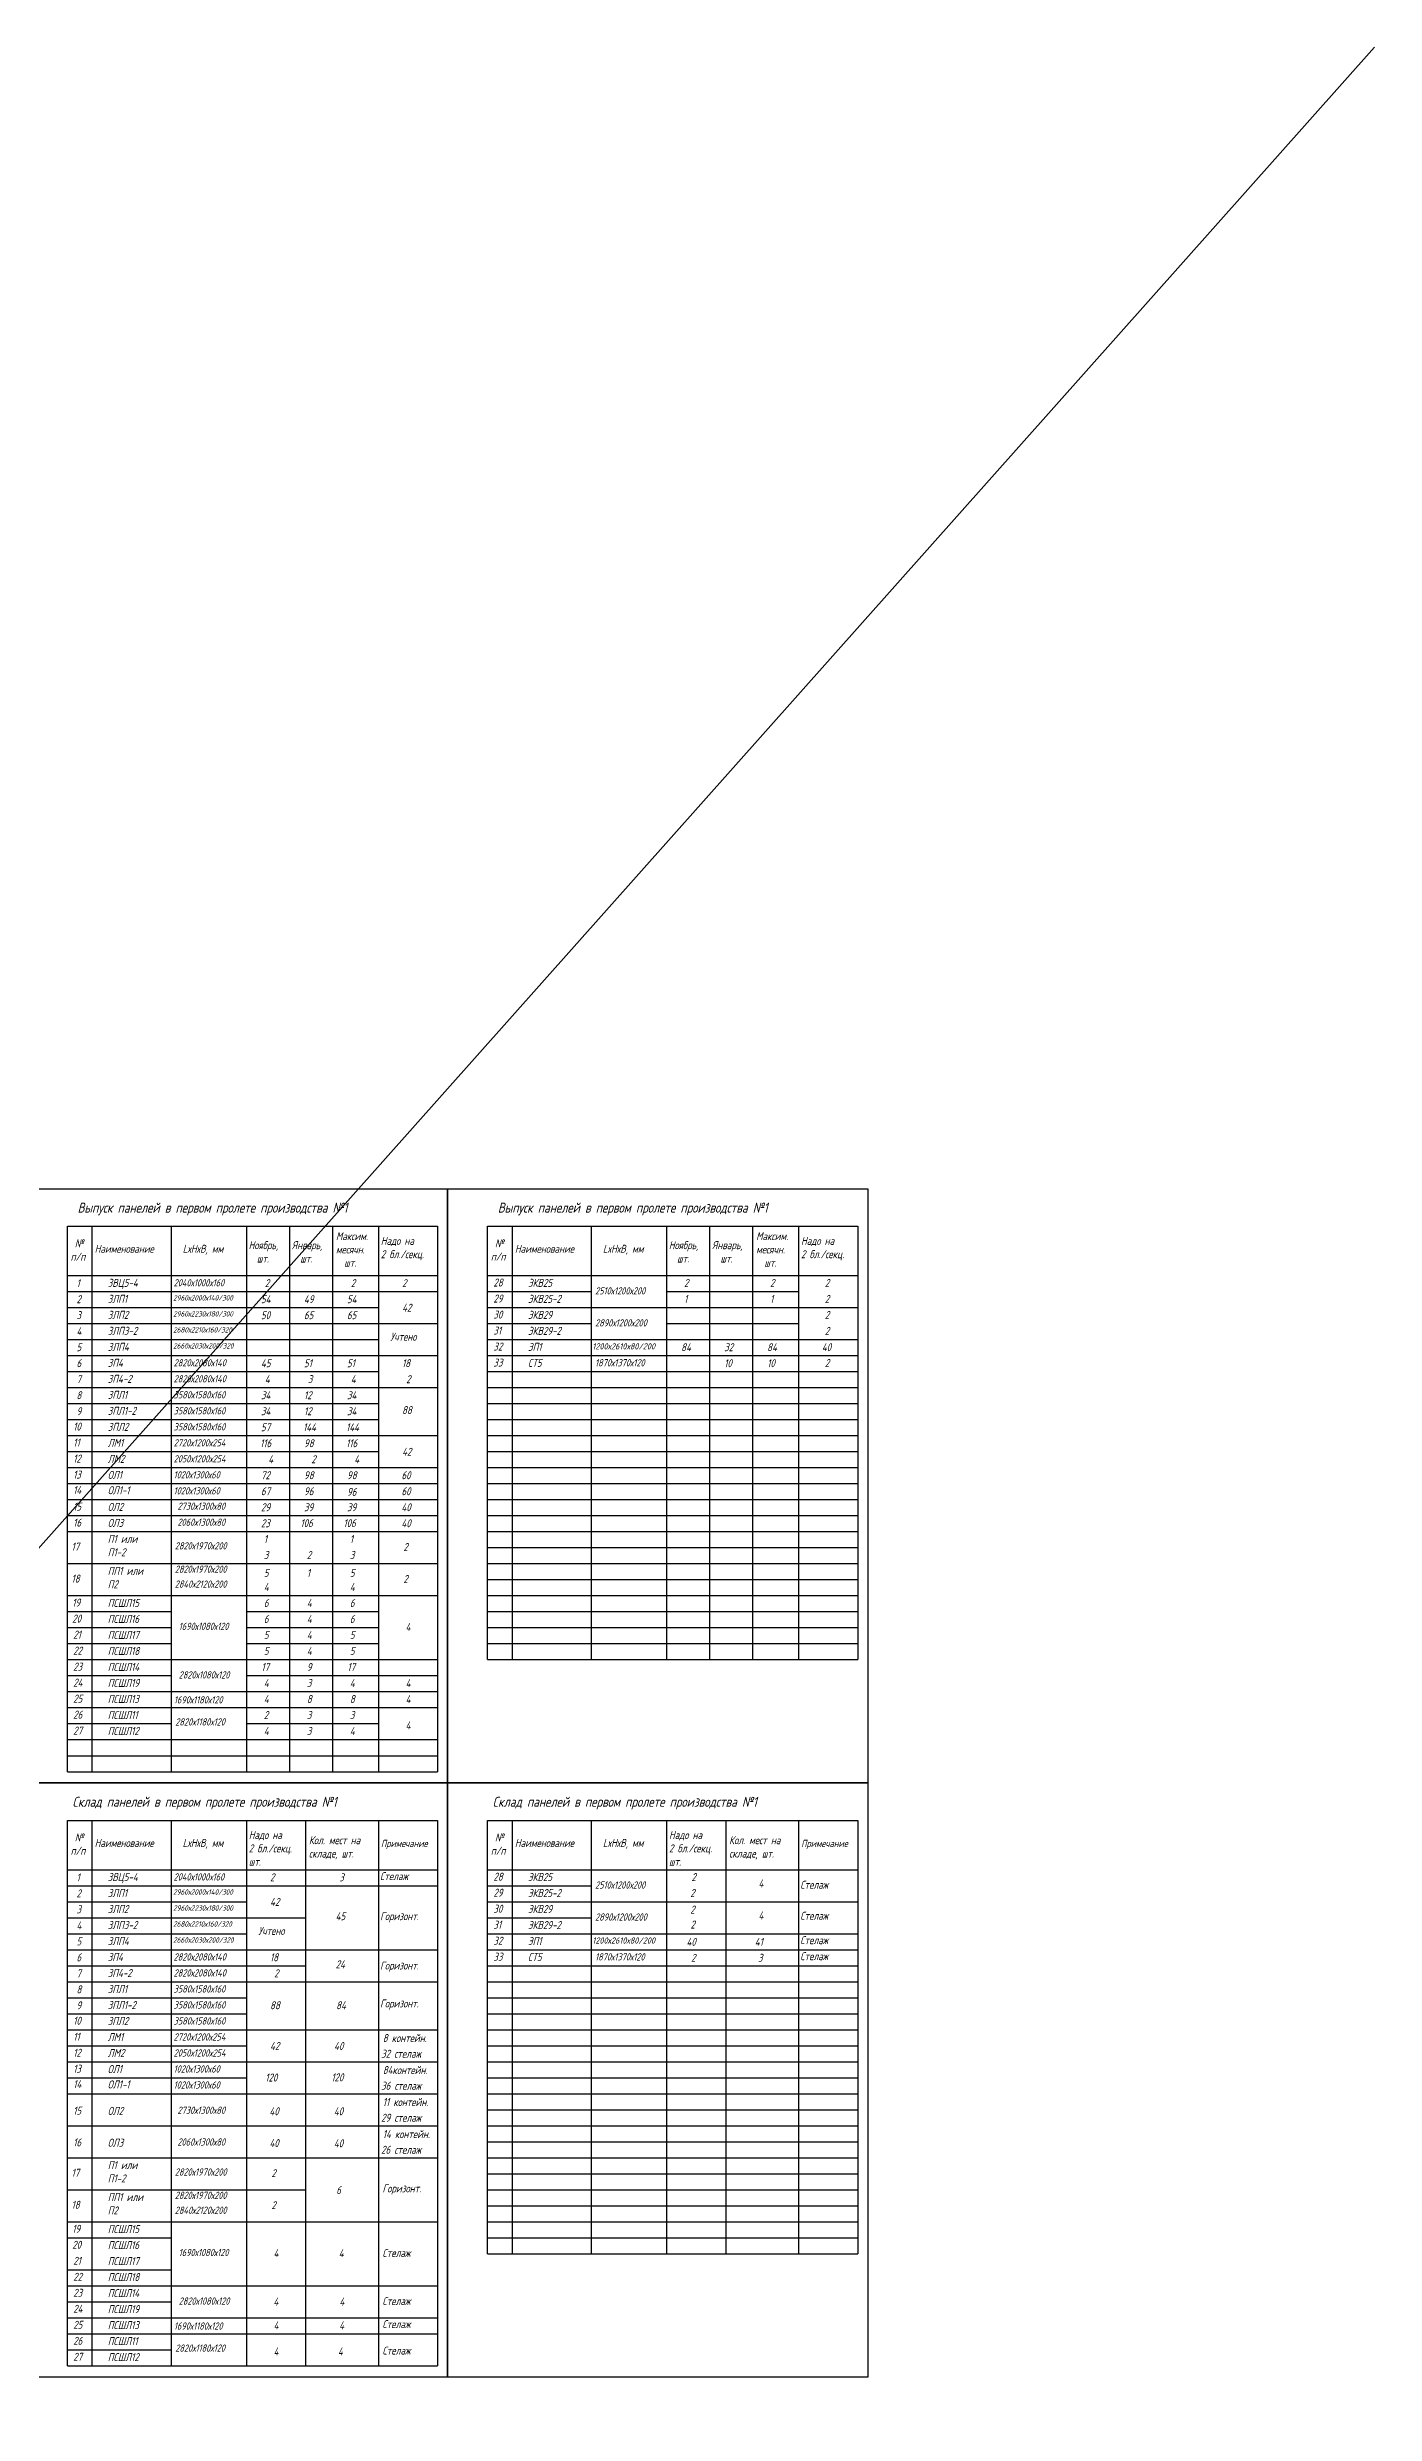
# Model space of a CAD drawing. Header units: millimetres. Extents: x -80926 to 207199, y -554506 to -32322.
# Drawn here: x 61792 to 148025, y -186094 to -32322 of the extents above; entities that cross this region are included whole.
import ezdxf

# ---------------------------------------------------------------- set-up
doc = ezdxf.new("R2010")
doc.units = ezdxf.units.MM
doc.styles.add('GOST 2.304', font='CS_Gost2304.shx', dxfattribs={"oblique": 15})

msp = doc.modelspace()

# ---------------------------------------------------------------- linework, layer by layer
at = {"ltscale": 15}
msp.add_line((148024.8818, -32321.723), (-60460.6683, -266579.8913), dxfattribs=at)
for p, q in [((63092.139, -144374.9956), (63092.139, -108932.6505)), ((63092.139, -108932.6505), (87142.139, -108932.6505)), ((64692.9328, -108932.6505), (64692.9328, -144374.9956)), ((69827.6495, -108932.6505), (69827.6495, -144374.9956)), ((74720.6391, -108932.6505), (74720.6391, -144374.9956)), ((77514.2143, -108932.6505), (77514.2143, -144374.9956)), ((80307.7896, -108932.6505), (80307.7896, -144374.9956)), ((83297.0711, -108932.6505), (83297.0711, -144374.9956)), ((87142.139, -108932.6505), (87142.139, -144374.9956)), ((90392.139, -137094.9956), (90392.139, -108932.6505)), ((90392.139, -108932.6505), (114442.139, -108932.6505)), ((91992.9328, -108932.6505), (91992.9328, -137094.9956)), ((97127.6495, -108932.6505), (97127.6495, -137094.9956)), ((102020.6391, -108932.6505), (102020.6391, -137094.9956)), ((104814.2143, -108932.6505), (104814.2143, -137094.9956)), ((107607.7896, -108932.6505), (107607.7896, -137094.9956)), ((110597.0711, -108932.6505), (110597.0711, -137094.9956)), ((114442.139, -108932.6505), (114442.139, -137094.9956)), ((63092.139, -112134.9956), (87142.139, -112134.9956)), ((90392.139, -112134.9956), (114442.139, -112134.9956)), ((63092.139, -113174.9956), (87142.139, -113174.9956)), ((90392.139, -113174.9956), (97127.6495, -113174.9956)), ((102020.6391, -113174.9956), (110597.0711, -113174.9956)), ((63092.139, -114214.9956), (83297.0711, -114214.9956)), ((63092.139, -115254.9956), (87142.139, -115254.9956)), ((90392.139, -114214.9956), (114442.139, -114214.9956)), ((90392.139, -115254.9956), (97127.6495, -115254.9956)), ((102020.6391, -115254.9956), (110597.0711, -115254.9956)), ((63092.139, -116294.9956), (83297.0711, -116294.9956)), ((90392.139, -116294.9956), (102417.139, -116294.9956)), ((102417.139, -116294.9956), (114442.139, -116294.9956)), ((63092.139, -117334.9956), (87142.139, -117334.9956)), ((63092.139, -118374.9956), (83297.0711, -118374.9956)), ((90392.139, -117334.9956), (114442.139, -117334.9956)), ((90392.139, -118374.9956), (114442.139, -118374.9956)), ((63092.139, -119414.9956), (87142.139, -119414.9956)), ((90392.139, -119414.9956), (114442.139, -119414.9956)), ((63092.139, -120454.9956), (83297.0711, -120454.9956)), ((90392.139, -120454.9956), (114442.139, -120454.9956)), ((63092.139, -121494.9956), (83297.0711, -121494.9956)), ((63092.139, -122534.9956), (87142.139, -122534.9956)), ((90392.139, -121494.9956), (114442.139, -121494.9956)), ((90392.139, -122534.9956), (114442.139, -122534.9956)), ((63092.139, -123574.9956), (83297.0711, -123574.9956)), ((90392.139, -123574.9956), (114442.139, -123574.9956)), ((63092.139, -124614.9956), (87142.139, -124614.9956)), ((63092.139, -125654.9956), (87142.139, -125654.9956)), ((90392.139, -124614.9956), (114442.139, -124614.9956)), ((90392.139, -125654.9956), (114442.139, -125654.9956)), ((63092.139, -126694.9956), (87142.139, -126694.9956)), ((90392.139, -126694.9956), (114442.139, -126694.9956)), ((63092.139, -127734.9956), (87142.139, -127734.9956)), ((63092.139, -128774.9956), (87142.139, -128774.9956)), ((90392.139, -127734.9956), (114442.139, -127734.9956)), ((90392.139, -128774.9956), (114442.139, -128774.9956)), ((90392.139, -129814.9956), (114442.139, -129814.9956)), ((63092.139, -130854.9956), (87142.139, -130854.9956)), ((90392.139, -130854.9956), (114442.139, -130854.9956)), ((90392.139, -131894.9956), (114442.139, -131894.9956)), ((63092.139, -132934.9956), (87142.139, -132934.9956)), ((90392.139, -132934.9956), (114442.139, -132934.9956)), ((63092.139, -133974.9956), (69827.6495, -133974.9956)), ((63092.139, -135014.9956), (69827.6495, -135014.9956)), ((74720.6391, -133974.9956), (83297.0711, -133974.9956)), ((74720.6391, -135014.9956), (83297.0711, -135014.9956)), ((90392.139, -133974.9956), (114442.139, -133974.9956)), ((90392.139, -135014.9956), (114442.139, -135014.9956)), ((63092.139, -136054.9956), (69827.6495, -136054.9956)), ((74720.6391, -136054.9956), (83297.0711, -136054.9956)), ((90392.139, -136054.9956), (114442.139, -136054.9956)), ((63092.139, -137094.9956), (87142.139, -137094.9956)), ((63092.139, -138134.9956), (69827.6495, -138134.9956)), ((74720.6391, -138134.9956), (87142.139, -138134.9956)), ((90392.139, -137094.9956), (114442.139, -137094.9956)), ((63092.139, -139174.9956), (87142.139, -139174.9956)), ((63092.139, -140214.9956), (74720.6391, -140214.9956)), ((63092.139, -141254.9956), (69827.6495, -141254.9956)), ((74720.6391, -140214.9956), (87142.139, -140214.9956)), ((74720.6391, -141254.9956), (83297.0711, -141254.9956)), ((63092.139, -142294.9956), (87142.139, -142294.9956)), ((63092.139, -143334.9956), (87142.139, -143334.9956)), ((63092.139, -144374.9956), (87142.139, -144374.9956)), ((63092.139, -182984.9956), (63092.139, -147542.6505)), ((63092.139, -147542.6505), (87142.139, -147542.6505)), ((64692.9328, -147542.6505), (64692.9328, -182984.9956)), ((69827.6495, -147542.6505), (69827.6495, -182984.9956)), ((74720.6391, -147542.6505), (74720.6391, -182984.9956)), ((78565.707, -147542.6505), (78565.707, -182984.9956)), ((83297.0711, -147542.6505), (83297.0711, -182984.9956)), ((87142.139, -147542.6505), (87142.139, -182984.9956)), ((90392.139, -175704.9956), (90392.139, -147542.6505)), ((90392.139, -147542.6505), (114442.139, -147542.6505)), ((91992.9328, -147542.6505), (91992.9328, -175704.9956)), ((97127.6495, -147542.6505), (97127.6495, -175704.9956)), ((102020.6391, -147542.6505), (102020.6391, -175704.9956)), ((105865.707, -147542.6505), (105865.707, -175704.9956)), ((110597.0711, -147542.6505), (110597.0711, -175704.9956)), ((114442.139, -147542.6505), (114442.139, -175704.9956)), ((63092.139, -150744.9956), (87142.139, -150744.9956)), ((63092.139, -151784.9956), (87142.139, -151784.9956)), ((90392.139, -150744.9956), (114442.139, -150744.9956)), ((90392.139, -151784.9956), (97127.6495, -151784.9956)), ((63092.139, -152824.9956), (74720.6391, -152824.9956)), ((90392.139, -152824.9956), (114442.139, -152824.9956)), ((63092.139, -153864.9956), (78565.707, -153864.9956)), ((63092.139, -154904.9956), (74720.6391, -154904.9956)), ((90392.139, -153864.9956), (97127.6495, -153864.9956)), ((90392.139, -154904.9956), (114442.139, -154904.9956)), ((63092.139, -155944.9956), (87142.139, -155944.9956)), ((90392.139, -155944.9956), (114442.139, -155944.9956)), ((63092.139, -156984.9956), (78565.707, -156984.9956)), ((63092.139, -158024.9956), (87142.139, -158024.9956)), ((90392.139, -156984.9956), (102020.6391, -156984.9956)), ((90392.139, -158024.9956), (102020.6391, -158024.9956)), ((102020.6391, -156984.9956), (114442.139, -156984.9956)), ((102020.6391, -158024.9956), (114442.139, -158024.9956)), ((63092.139, -159064.9956), (74720.6391, -159064.9956)), ((90392.139, -159064.9956), (102020.6391, -159064.9956)), ((102020.6391, -159064.9956), (114442.139, -159064.9956)), ((63092.139, -160104.9956), (74720.6391, -160104.9956)), ((63092.139, -161144.9956), (87142.139, -161144.9956)), ((90392.139, -160104.9956), (102020.6391, -160104.9956)), ((90392.139, -161144.9956), (102020.6391, -161144.9956)), ((102020.6391, -160104.9956), (114442.139, -160104.9956)), ((102020.6391, -161144.9956), (114442.139, -161144.9956)), ((63092.139, -162184.9956), (74720.6391, -162184.9956)), ((90392.139, -162184.9956), (102020.6391, -162184.9956)), ((102020.6391, -162184.9956), (114442.139, -162184.9956)), ((63092.139, -163224.9956), (87142.139, -163224.9956)), ((63092.139, -164264.9956), (74720.6391, -164264.9956)), ((90392.139, -163224.9956), (102020.6391, -163224.9956)), ((90392.139, -164264.9956), (102020.6391, -164264.9956)), ((102020.6391, -163224.9956), (114442.139, -163224.9956)), ((102020.6391, -164264.9956), (114442.139, -164264.9956)), ((63092.139, -165304.9956), (87142.139, -165304.9956)), ((90392.139, -165304.9956), (102020.6391, -165304.9956)), ((102020.6391, -165304.9956), (114442.139, -165304.9956)), ((63092.139, -167384.9956), (87142.139, -167384.9956)), ((90392.139, -166344.9956), (102020.6391, -166344.9956)), ((90392.139, -167384.9956), (102020.6391, -167384.9956)), ((102020.6391, -166344.9956), (114442.139, -166344.9956)), ((102020.6391, -167384.9956), (114442.139, -167384.9956)), ((90392.139, -168424.9956), (102020.6391, -168424.9956)), ((102020.6391, -168424.9956), (114442.139, -168424.9956)), ((63092.139, -169464.9956), (87142.139, -169464.9956)), ((90392.139, -169464.9956), (102020.6391, -169464.9956)), ((90392.139, -170504.9956), (102020.6391, -170504.9956)), ((102020.6391, -169464.9956), (114442.139, -169464.9956)), ((102020.6391, -170504.9956), (114442.139, -170504.9956)), ((63092.139, -171544.9956), (78307.8992, -171544.9956)), ((63092.139, -171544.9956), (78565.707, -171544.9956)), ((90392.139, -171544.9956), (102020.6391, -171544.9956)), ((102020.6391, -171544.9956), (114442.139, -171544.9956)), ((63092.139, -173624.9956), (74720.6391, -173624.9956)), ((74720.6391, -173624.9956), (87142.139, -173624.9956)), ((90392.139, -172584.9956), (102020.6391, -172584.9956)), ((90392.139, -173624.9956), (102020.6391, -173624.9956)), ((102020.6391, -172584.9956), (114442.139, -172584.9956)), ((102020.6391, -173624.9956), (114442.139, -173624.9956)), ((63092.139, -174664.9956), (69827.6495, -174664.9956)), ((90392.139, -174664.9956), (102020.6391, -174664.9956)), ((102020.6391, -174664.9956), (114442.139, -174664.9956)), ((63092.139, -176744.9956), (69827.6495, -176744.9956)), ((90392.139, -175704.9956), (114442.139, -175704.9956)), ((63092.139, -177784.9956), (87142.139, -177784.9956)), ((63092.139, -178824.9956), (69827.6495, -178824.9956)), ((63092.139, -179864.9956), (74720.6391, -179864.9956)), ((69827.6495, -178824.9956), (69827.6495, -178824.9956)), ((74720.6391, -179864.9956), (87142.139, -179864.9956)), ((63092.139, -180904.9956), (87142.139, -180904.9956)), ((63092.139, -181944.9956), (69827.6495, -181944.9956)), ((63092.139, -182984.9956), (87142.139, -182984.9956))]:
    msp.add_line(p, q)
for points in [[(60492.139, -106495.4612), (87792.139, -106495.4612), (87792.139, -145105.4612), (60492.139, -145105.4612)], [(87792.139, -106495.4612), (115092.139, -106495.4612), (115092.139, -145105.4612), (87792.139, -145105.4612)], [(60492.139, -145105.4612), (87792.139, -145105.4612), (87792.139, -183715.4612), (60492.139, -183715.4612)], [(87792.139, -145105.4612), (115092.139, -145105.4612), (115092.139, -183715.4612), (87792.139, -183715.4612)]]:
    msp.add_lwpolyline(points, close=True)

# ---------------------------------------------------------------- texts
at = {"attachment_point": 1, "style": 'GOST 2.304'}
for s, insert, char_height, width in [('  Выпуск панелей в первом пролете производства №1', (63092.139, -107398.136), 650, 24050), ('  Выпуск панелей в первом пролете производства №1', (90392.139, -107398.136), 650, 24050), (' №\\Pп/п', (63307.1218, -109778.3267), 520, 24050), (' Наименование', (64598.9912, -110139.2605), 520, 24050), (' LхHхB, мм', (70317.1563, -110136.3717), 520, 24050), ('Ноябрь,\\P  шт.', (74868.6011, -109902.8262), 520, 24050), ('Январь,\\P  шт.', (77688.0572, -109902.8262), 520, 24050), ('Максим.\\Pмесячн.\\P  шт.', (80539.1856, -109314.9242), 520, 24050), ('Надо на \\P2 бл./секц.', (83455.1654, -109622.1913), 520, 24050), (' №\\Pп/п', (90607.1218, -109778.3267), 520, 24050), (' Наименование', (91898.9912, -110139.2605), 520, 24050), (' LхHхB, мм', (97617.1563, -110136.3717), 520, 24050), ('Ноябрь,\\P  шт.', (102168.6011, -109902.8262), 520, 24050), ('Январь,\\P  шт.', (104988.0572, -109902.8262), 520, 24050), ('Максим.\\Pмесячн.\\P  шт.', (107839.1856, -109314.9242), 520, 24050), ('Надо на \\P2 бл./секц.', (110755.1654, -109622.1913), 520, 24050), (' 2', (63419.5344, -113411.5095), 520, 24050), (' 1', (63419.5344, -112371.5095), 520, 24050), ('3ВЦ5-4', (65717.2969, -112349.5293), 520, 24050), ('3ЛП1', (65717.2969, -113389.5293), 520, 24050), (' 2960х2000х140/300', (69746.3653, -113409.185), 350, 24050), (' 2040х1000х160', (69746.3653, -112369.185), 470, 24050), ('  54', (75136.4038, -113411.6941), 520, 24050), (' 2', (75652.8695, -112369.185), 520, 24050), ('  49', (77929.9791, -113411.6941), 520, 24050), ('  54', (80723.5543, -113411.6941), 520, 24050), (' 2', (81240.0199, -112369.185), 520, 24050), (' 2', (84567.0258, -112369.185), 520, 24050), (' 28', (90504.9584, -112329.7135), 520, 24050), (' 29', (90504.9584, -113369.7135), 520, 24050), ('ЭКВ25', (93017.2969, -112349.5293), 520, 24050), ('ЭКВ25-2', (93017.2969, -113389.5293), 520, 24050), (' 2510х1200х200', (97127.6495, -112895.0595), 470, 24050), ('  2', (102622.803, -112354.5922), 520, 24050), ('  1', (102622.803, -113394.5922), 520, 24050), ('  2', (108209.9534, -112354.5922), 520, 24050), ('  1', (108209.9534, -113394.5922), 520, 24050), ('  2', (111772.3906, -112354.5922), 520, 24050), ('  2', (111772.3906, -113394.5922), 520, 24050), (' 3', (63419.5344, -114451.5095), 520, 24050), ('3ЛП2', (65717.2969, -114429.5293), 520, 24050), (' 2960х2230х180/300', (69746.3653, -114449.185), 350, 24050), ('  50', (75136.4038, -114451.6941), 520, 24050), ('  65', (77929.9791, -114451.6941), 520, 24050), ('  65', (80723.5543, -114451.6941), 520, 24050), ('  42', (84305.6756, -113967.4094), 520, 24050), (' 30', (90504.9584, -114409.7135), 520, 24050), ('ЭКВ29', (93017.2969, -114429.5293), 520, 24050), (' 2890х1200х200', (97127.6495, -114975.0595), 470, 24050), ('  2', (111772.3906, -114434.5922), 520, 24050), (' 5', (63419.5344, -116531.5095), 520, 24050), (' 4', (63419.5344, -115491.5095), 520, 24050), ('3ЛП3-2', (65717.2969, -115469.5293), 520, 24050), ('3ЛП4', (65717.2969, -116509.5293), 520, 24050), (' 2680х2210х160/320', (69746.3653, -115489.185), 350, 24050), (' 2660х2030х200/320', (69746.3653, -116529.185), 350, 24050), (' Учтено', (83805.0504, -115852.1598), 520, 24050), (' 31', (90504.9584, -115449.7135), 520, 24050), (' 32', (90504.9584, -116489.7135), 520, 24050), ('ЭКВ29-2', (93017.2969, -115469.5293), 520, 24050), ('ЭП1', (93017.2969, -116509.5293), 520, 24050), (' 1200х2610х80/200', (96952.7476, -116536.2363), 400, 24050), ('  84', (102436.4038, -116531.6941), 520, 24050), ('  32', (105229.9791, -116531.6941), 520, 24050), ('  84', (108023.5543, -116531.6941), 520, 24050), ('  40', (111575.25, -116531.6941), 520, 24050), ('  2', (111772.3906, -115474.5922), 520, 24050), (' 6', (63419.5344, -117571.5095), 520, 24050), ('3П4', (65717.2969, -117549.5293), 520, 24050), (' 2820х2080х140', (69746.3653, -117569.185), 470, 24050), ('  45', (75136.4038, -117571.6941), 520, 24050), ('  51', (77929.9791, -117571.6941), 520, 24050), ('  51', (80723.5543, -117571.6941), 520, 24050), (' 18', (84567.0258, -117569.185), 520, 24050), (' 33', (90504.9584, -117529.7135), 520, 24050), ('СТ5', (93017.2969, -117549.5293), 520, 24050), (' 1870х1370х120', (97127.6495, -117566.7446), 470, 24050), ('  10', (105229.9791, -117571.6941), 520, 24050), ('  10', (108023.5543, -117571.6941), 520, 24050), ('  2', (111772.3906, -117554.5922), 520, 24050), (' 8', (63419.5344, -119651.5095), 520, 24050), (' 7', (63419.5344, -118611.5095), 520, 24050), ('3П4-2', (65717.2969, -118589.5293), 520, 24050), ('3ПЛ1', (65717.2969, -119629.5293), 520, 24050), (' 2820х2080х140', (69746.3653, -118609.185), 470, 24050), (' 3580х1580х160', (69746.3653, -119649.185), 470, 24050), ('  34', (75136.4038, -119651.6941), 520, 24050), (' 4', (75652.8695, -118609.185), 520, 24050), ('  12', (77929.9791, -119651.6941), 520, 24050), (' 3', (78446.4447, -118609.185), 520, 24050), ('  34', (80723.5543, -119651.6941), 520, 24050), (' 4', (81240.0199, -118609.185), 520, 24050), ('  2', (84567.0258, -118609.185), 520, 24050), (' 9', (63419.5344, -120691.5095), 520, 24050), ('3ПЛ1-2', (65717.2969, -120669.5293), 520, 24050), (' 3580х1580х160', (69746.3653, -120689.185), 470, 24050), ('  34', (75136.4038, -120691.6941), 520, 24050), ('  12', (77929.9791, -120691.6941), 520, 24050), ('  34', (80723.5543, -120691.6941), 520, 24050), ('  88', (84305.6756, -120614.7763), 520, 24050), (' 10', (63204.9584, -121689.7135), 520, 24050), (' 11', (63204.9584, -122729.7135), 520, 24050), ('ЛМ1', (65717.2969, -122749.5293), 520, 24050), ('3ПЛ2', (65717.2969, -121709.5293), 520, 24050), (' 2720х1200х254', (69746.3653, -122769.185), 470, 24050), (' 3580х1580х160', (69746.3653, -121729.185), 470, 24050), ('  57', (75136.4038, -121731.6941), 520, 24050), ('   116', (74809.8262, -122771.6941), 520, 24050), ('   144', (77603.4014, -121731.6941), 520, 24050), ('  98', (77929.9791, -122771.6941), 520, 24050), ('   144', (80396.9766, -121731.6941), 520, 24050), ('   116', (80396.9766, -122771.6941), 520, 24050), (' 12', (63204.9584, -123769.7135), 520, 24050), ('ЛМ2', (65717.2969, -123789.5293), 520, 24050), (' 2050х1200х254', (69746.3653, -123809.185), 470, 24050), ('     4', (74809.8262, -123811.6941), 520, 24050), ('     2', (77603.4014, -123811.6941), 520, 24050), ('     4', (80396.9766, -123811.6941), 520, 24050), ('  42', (84305.6756, -123327.4094), 520, 24050), (' 13', (63204.9584, -124809.7135), 520, 24050), (' 14', (63204.9584, -125808.5409), 520, 24050), ('ОЛ1', (65717.2969, -124829.5293), 520, 24050), ('ОЛ1-1', (65717.2969, -125828.3568), 520, 24050), (' 1020х1300х60', (69746.3653, -124849.185), 470, 24050), (' 1020х1300х60', (69746.3653, -125889.185), 470, 24050), ('  67', (75136.4038, -125891.6941), 520, 24050), ('  72', (75136.4038, -124851.6941), 520, 24050), ('  98', (77929.9791, -124851.6941), 520, 24050), ('  96', (77929.9791, -125891.6941), 520, 24050), ('  98', (80723.5543, -124851.6941), 520, 24050), ('  96', (80723.5543, -125932.8667), 520, 24050), ('  60', (84263.8042, -124851.6941), 520, 24050), ('  60', (84263.8042, -125891.6941), 520, 24050), (' 15', (63204.9584, -126889.7135), 520, 24050), ('ОЛ2', (65717.2969, -126909.5293), 520, 24050), ('  2730х1300х80', (69746.3653, -126888.0125), 470, 24050), ('  29', (75136.4038, -126931.6941), 520, 24050), ('  39', (77929.9791, -126931.6941), 520, 24050), ('  40', (84263.8042, -126931.6941), 520, 24050), (' 16', (63204.9584, -127929.7135), 520, 24050), ('П1 или\\PП1-2', (65717.2969, -128989.5293), 520, 24050), ('ОЛ3', (65717.2969, -127949.5293), 520, 24050), ('  2060х1300х80', (69746.3653, -127928.0125), 470, 24050), ('  23', (75136.4038, -127971.6941), 520, 24050), ('  1', (75322.803, -128994.5922), 520, 24050), ('  106', (77699.3456, -127964.6366), 520, 24050), ('  106', (80492.9209, -127964.6366), 520, 24050), ('  1', (80909.9534, -128994.5922), 520, 24050), ('  40', (84263.8042, -127971.6941), 520, 24050), (' 17', (63092.139, -129489.7135), 520, 24050), ('  2820х1970х200', (69572.4019, -129465.4842), 470, 24050), ('  3', (75322.803, -130034.5922), 520, 24050), ('  2', (78116.3782, -130034.5922), 520, 24050), ('  3', (80909.9534, -130034.5922), 520, 24050), ('  2', (84390.2487, -129514.5922), 520, 24050), (' 18', (63092.139, -131569.7135), 520, 24050), ('ПП1 или\\PП2', (65717.2969, -131069.5293), 520, 24050), ('  2820х1970х200', (69572.4019, -130981.17), 470, 24050), ('  2840х2120х200', (69572.4019, -131949.7403), 470, 24050), ('  5', (75322.803, -131200.7666), 520, 24050), ('  4', (75322.803, -132114.5922), 520, 24050), ('  1', (78116.3782, -131200.7666), 520, 24050), ('  5', (80909.9534, -131200.7666), 520, 24050), ('  4', (80909.9534, -132114.5922), 520, 24050), ('  2', (84390.2487, -131594.5922), 520, 24050), ('  19', (62874.0156, -133129.7135), 520, 24050), ('ПСШЛ15', (65717.2969, -133149.5293), 520, 24050), ('  6', (75322.803, -133154.5922), 520, 24050), ('  4', (78116.3782, -133154.5922), 520, 24050), ('  6', (80909.9534, -133154.5922), 520, 24050), ('  20', (62874.0156, -134169.7135), 520, 24050), (' 21', (63204.9584, -135209.7135), 520, 24050), ('ПСШЛ16', (65717.2969, -134189.5293), 520, 24050), ('ПСШЛ17', (65717.2969, -135229.5293), 520, 24050), ('  1690х1080х120', (69827.6495, -134695.2262), 470, 24050), ('  5', (75322.803, -135234.5922), 520, 24050), ('  6', (75322.803, -134194.5922), 520, 24050), ('  4', (78116.3782, -134194.5922), 520, 24050), ('  4', (78116.3782, -135234.5922), 520, 24050), ('  5', (80909.9534, -135234.5922), 520, 24050), ('  6', (80909.9534, -134194.5922), 520, 24050), ('    4', (83995.7039, -134714.5922), 520, 24050), (' 22', (63204.9584, -136249.7135), 520, 24050), ('ПСШЛ18', (65717.2969, -136269.5293), 520, 24050), ('  5', (75322.803, -136274.5922), 520, 24050), ('  4', (78116.3782, -136274.5922), 520, 24050), ('  5', (80909.9534, -136274.5922), 520, 24050), (' 23', (63204.9584, -137289.7135), 520, 24050), (' 24', (63204.9584, -138329.7135), 520, 24050), ('ПСШЛ14', (65717.2969, -137309.5293), 520, 24050), ('ПСШЛ19', (65717.2969, -138349.5293), 520, 24050), ('  2820х1080х120', (69827.6495, -137850.6836), 470, 24050), ('  17', (75160.6538, -137314.5922), 520, 24050), ('  4', (75322.803, -138354.5922), 520, 24050), ('  3', (78116.3782, -138354.5922), 520, 24050), ('  9', (78116.3782, -137314.5922), 520, 24050), ('  17', (80747.8043, -137314.5922), 520, 24050), ('  4', (80909.9534, -138354.5922), 520, 24050), ('    4', (84000.87, -138362.0757), 520, 24050), (' 25', (63204.9584, -139369.7135), 520, 24050), ('ПСШЛ13', (65717.2969, -139389.5293), 520, 24050), ('  1690х1180х120', (69513.9897, -139474.2132), 470, 24050), ('  4', (75322.803, -139394.5922), 520, 24050), ('  8', (78116.3782, -139394.5922), 520, 24050), ('  8', (80909.9534, -139394.5922), 520, 24050), ('    4', (84000.87, -139402.0757), 520, 24050), (' 26', (63204.9584, -140409.7135), 520, 24050), (' 27', (63204.9584, -141449.7135), 520, 24050), ('ПСШЛ11', (65717.2969, -140429.5293), 520, 24050), ('ПСШЛ12', (65717.2969, -141469.5293), 520, 24050), ('  2820х1180х120', (69606.1955, -140906.3321), 470, 24050), ('  2', (75322.803, -140434.5922), 520, 24050), ('  3', (78116.3782, -140434.5922), 520, 24050), ('  3', (80909.9534, -140434.5922), 520, 24050), ('    4', (83999.5082, -141101.6135), 520, 24050), ('  4', (75322.803, -141474.5922), 520, 24050), ('  3', (78116.3782, -141474.5922), 520, 24050), ('  4', (80909.9534, -141474.5922), 520, 24050), (' Склад панелей в первом пролете производства №1', (63092.139, -146008.136), 650, 24050), (' Склад панелей в первом пролете производства №1', (90392.139, -146008.136), 650, 24050), (' №\\Pп/п', (63307.1218, -148388.3267), 520, 24050), (' Наименование', (64598.9912, -148749.2605), 520, 24050), (' LхHхB, мм', (70317.1563, -148746.3717), 520, 24050), ('Надо на \\P2 бл./секц.\\Pшт.', (74878.7334, -148232.1913), 520, 24050), ('Кол. мест на\\Pскладе, шт.', (78784.386, -148569.6608), 520, 24050), (' Примечание', (83215.7869, -148804.7734), 470, 24050), (' №\\Pп/п', (90607.1218, -148388.3267), 520, 24050), (' Наименование', (91898.9912, -148749.2605), 520, 24050), (' LхHхB, мм', (97617.1563, -148746.3717), 520, 24050), ('Надо на \\P2 бл./секц.\\Pшт.', (102178.7334, -148232.1913), 520, 24050), ('Кол. мест на\\Pскладе, шт.', (106084.386, -148569.6608), 520, 24050), (' Примечание', (110515.7869, -148804.7734), 470, 24050), (' 2', (63419.5344, -152021.5095), 520, 24050), (' 1', (63419.5344, -150981.5095), 520, 24050), ('3ВЦ5-4', (65717.2969, -150959.5293), 520, 24050), ('3ЛП1', (65717.2969, -151999.5293), 520, 24050), (' 2960х2000х140/300', (69746.3653, -152019.185), 350, 24050), (' 2040х1000х160', (69746.3653, -150979.185), 470, 24050), (' 2', (75990.5937, -150979.185), 520, 24050), (' 3', (80493.4201, -150979.185), 520, 24050), (' Стелаж', (83140.3018, -150905.245), 520, 24206.769338), (' 28', (90504.9584, -150939.7135), 520, 24050), (' 29', (90504.9584, -151979.7135), 520, 24050), ('ЭКВ25', (93017.2969, -150959.5293), 520, 24050), ('ЭКВ25-2', (93017.2969, -151999.5293), 520, 24050), (' 2510х1200х200', (97127.6495, -151505.0595), 470, 24050), (' 2', (103293.6609, -151995.965), 520, 24050), (' 2', (103374.4797, -150962.1462), 520, 24050), (' 4', (107722.9786, -151377.5649), 520, 24050), (' Стелаж', (110440.3018, -151462.1303), 520, 24206.769338), (' 3', (63419.5344, -153061.5095), 520, 24050), ('3ЛП2', (65717.2969, -153039.5293), 520, 24050), (' 2960х2230х180/300', (69746.3653, -153059.185), 350, 24050), ('  42', (75729.2436, -152577.4094), 520, 24050), ('  45', (79988.9874, -153507.0668), 520, 24050), (' Горизонт.', (83140.3018, -153507.0668), 520, 24206.769338), (' 30', (90504.9584, -153019.7135), 520, 24050), ('ЭКВ29', (93017.2969, -153039.5293), 520, 24050), (' 2890х1200х200', (97127.6495, -153585.0595), 470, 24050), (' 2', (103293.6609, -153078.2438), 520, 24050), (' 4', (107722.9786, -153457.5649), 520, 24050), (' Стелаж', (110440.3018, -153476.2589), 520, 24206.769338), (' 5', (63419.5344, -155141.5095), 520, 24050), (' 4', (63419.5344, -154101.5095), 520, 24050), ('3ЛП3-2', (65717.2969, -154079.5293), 520, 24050), ('3ЛП4', (65717.2969, -155119.5293), 520, 24050), (' 2680х2210х160/320', (69746.3653, -154099.185), 350, 24050), (' 2660х2030х200/320', (69746.3653, -155139.185), 350, 24050), (' Учтено', (75228.6183, -154462.1598), 520, 24050), (' 31', (90504.9584, -154059.7135), 520, 24050), (' 32', (90504.9584, -155099.7135), 520, 24050), ('ЭКВ29-2', (93017.2969, -154079.5293), 520, 24050), ('ЭП1', (93017.2969, -155119.5293), 520, 24050), (' 1200х2610х80/200', (96952.7476, -155146.2363), 400, 24050), (' 40', (103049.3888, -155175.5831), 520, 24050), (' 2', (103309.825, -154047.4488), 520, 24050), (' 41', (107485.781, -155175.5831), 520, 24050), (' Стелаж', (110440.3018, -155065.245), 520, 24206.769338), (' 6', (63419.5344, -156181.5095), 520, 24050), ('3П4', (65717.2969, -156159.5293), 520, 24050), (' 2820х2080х140', (69746.3653, -156179.185), 470, 24050), (' 18', (75990.5937, -156179.185), 520, 24050), ('  24', (79988.9874, -156632.8183), 520, 24050), (' Горизонт.', (83140.3018, -156713.856), 520, 24206.769338), (' 33', (90504.9584, -156139.7135), 520, 24050), ('СТ5', (93017.2969, -156159.5293), 520, 24050), (' 1870х1370х120', (97127.6495, -156176.7446), 470, 24050), (' 2', (103342.1524, -156212.0068), 520, 24050), (' 3', (107690.7213, -156212.0068), 520, 24050), (' Стелаж', (110440.3018, -156105.245), 520, 24206.769338), (' 8', (63419.5344, -158261.5095), 520, 24050), (' 7', (63419.5344, -157221.5095), 520, 24050), ('3П4-2', (65717.2969, -157199.5293), 520, 24050), ('3ПЛ1', (65717.2969, -158239.5293), 520, 24050), (' 2820х2080х140', (69746.3653, -157219.185), 470, 24050), (' 3580х1580х160', (69746.3653, -158259.185), 470, 24050), ('  2', (75990.5937, -157219.185), 520, 24050), (' 9', (63419.5344, -159301.5095), 520, 24050), ('3ПЛ1-2', (65717.2969, -159279.5293), 520, 24050), (' 3580х1580х160', (69746.3653, -159299.185), 470, 24050), ('  88', (75729.2436, -159294.8993), 520, 24050), ('  84', (80024.1121, -159294.8993), 520, 24050), (' Горизонт.', (83140.3018, -159176.7144), 520, 24206.769338), (' 10', (63204.9584, -160299.7135), 520, 24050), (' 11', (63204.9584, -161339.7135), 520, 24050), ('ЛМ1', (65717.2969, -161359.5293), 520, 24050), ('3ПЛ2', (65717.2969, -160319.5293), 520, 24050), (' 2720х1200х254', (69746.3653, -161379.185), 470, 24050), (' 3580х1580х160', (69746.3653, -160339.185), 470, 24050), ('   8 контейн.', (82780.4378, -161425.1136), 520, 24050), (' 12', (63204.9584, -162379.7135), 520, 24050), ('ЛМ2', (65717.2969, -162399.5293), 520, 24050), (' 2050х1200х254', (69746.3653, -162419.185), 470, 24050), ('  42', (75729.2436, -161937.4094), 520, 24050), ('  40', (79890.3367, -161937.4094), 520, 24050), ('  32 стелаж', (82942.993, -162444.4808), 520, 24050), (' 13', (63204.9584, -163419.7135), 520, 24050), (' 14', (63204.9584, -164418.5409), 520, 24050), ('ОЛ1', (65717.2969, -163439.5293), 520, 24050), ('ОЛ1-1', (65717.2969, -164438.3568), 520, 24050), (' 1020х1300х60', (69746.3653, -163459.185), 470, 24050), (' 1020х1300х60', (69746.3653, -164499.185), 470, 24050), ('  120', (75415.1099, -163990.6843), 520, 24050), ('  120', (79707.1221, -163977.9168), 520, 24050), ('  36 стелаж', (82942.993, -164524.4808), 520, 24050), ('   84контейн.', (82780.4378, -163505.1136), 520, 24050), ('   11 контейн.', (82780.4378, -165585.1136), 520, 24050), (' 15', (63204.9584, -166142.6427), 520, 24050), ('ОЛ2', (65717.2969, -166162.4585), 520, 24050), ('  2730х1300х80', (69746.3653, -166140.9417), 470, 24050), ('  40', (75687.3722, -166184.6233), 520, 24050), ('  40', (79870.1032, -166184.6233), 520, 24050), ('  29 стелаж', (82942.993, -166604.4808), 520, 24050), (' 16', (63204.9584, -168205.6528), 520, 24050), ('ОЛ3', (65717.2969, -168225.4686), 520, 24050), ('  2060х1300х80', (69746.3653, -168203.9518), 470, 24050), ('  40', (75687.3722, -168247.6335), 520, 24050), ('  40', (79870.1032, -168264.6233), 520, 24050), ('  26 стелаж', (82942.993, -168684.4808), 520, 24050), ('   14 контейн.', (82780.4378, -167665.1136), 520, 24050), (' 17', (63092.139, -170179.7135), 520, 24050), ('П1 или\\PП1-2', (65717.2969, -169679.5293), 520, 24050), ('  2820х1970х200', (69572.4019, -170155.4842), 470, 24050), ('  2', (75813.8167, -170204.5922), 520, 24050), ('ПП1 или\\PП2', (65717.2969, -171759.5293), 520, 24050), ('  2820х1970х200', (69572.4019, -171671.17), 470, 24050), ('  6', (80029.5163, -171302.7958), 520, 24050), (' Горизонт.', (83297.0711, -171195.0907), 520, 24206.769338), (' 18', (63092.139, -172259.7135), 520, 24050), ('  2840х2120х200', (69572.4019, -172639.7403), 470, 24050), ('  2', (75813.8167, -172284.5922), 520, 24050), ('  20', (62874.0156, -174859.7135), 520, 24050), ('  19', (62874.0156, -173819.7135), 520, 24050), ('ПСШЛ15', (65717.2969, -173839.5293), 520, 24050), ('ПСШЛ16', (65717.2969, -174879.5293), 520, 24050), (' 21', (63204.9584, -175899.7135), 520, 24050), ('ПСШЛ17', (65717.2969, -175919.5293), 520, 24050), ('  1690х1080х120', (69827.6495, -175385.2262), 470, 24050), ('    4', (75419.2719, -175404.5922), 520, 24050), ('    4', (79654.6531, -175404.5922), 520, 24050), (' Стелаж', (83297.0711, -175391.5045), 520, 24206.769338), (' 22', (63204.9584, -176939.7135), 520, 24050), (' 23', (63204.9584, -177979.7135), 520, 24050), ('ПСШЛ18', (65717.2969, -176959.5293), 520, 24050), ('ПСШЛ14', (65717.2969, -177999.5293), 520, 24050), (' 24', (63204.9584, -179019.7135), 520, 24050), ('ПСШЛ19', (65717.2969, -179039.5293), 520, 24050), ('  2820х1080х120', (69827.6495, -178540.6836), 470, 24050), ('    4', (75410.6955, -178556.6533), 520, 24050), ('    4', (79698.9115, -178556.6533), 520, 24050), (' Стелаж', (83297.0711, -178514.5756), 520, 24206.769338), (' 25', (63204.9584, -180059.7135), 520, 24050), (' 26', (63204.9584, -181099.7135), 520, 24050), ('ПСШЛ13', (65717.2969, -180079.5293), 520, 24050), ('ПСШЛ11', (65717.2969, -181119.5293), 520, 24050), ('  1690х1180х120', (69513.9897, -180164.2132), 470, 24050), ('    4', (75424.438, -180092.0757), 520, 24050), ('    4', (79683.215, -180092.0757), 520, 24050), (' Стелаж', (83297.0711, -180015.2429), 520, 24206.769338), (' 27', (63204.9584, -182139.7135), 520, 24050), ('ПСШЛ12', (65717.2969, -182159.5293), 520, 24050), ('  2820х1180х120', (69606.1955, -181596.3321), 470, 24050), ('    4', (75423.0762, -181791.6135), 520, 24050), ('    4', (79603.751, -181791.6135), 520, 24050), (' Стелаж', (83297.0711, -181732.6163), 520, 24206.769338)]:
    msp.add_mtext(s, dxfattribs=dict(at, insert=insert, char_height=char_height, width=width))
at = {"ltscale": 100, "insert": (80723.5543, -126931.6941), "char_height": 520, "width": 24050, "attachment_point": 1, "style": 'GOST 2.304'}
msp.add_mtext('  39', dxfattribs=at)

doc.saveas('drawing.dxf')
